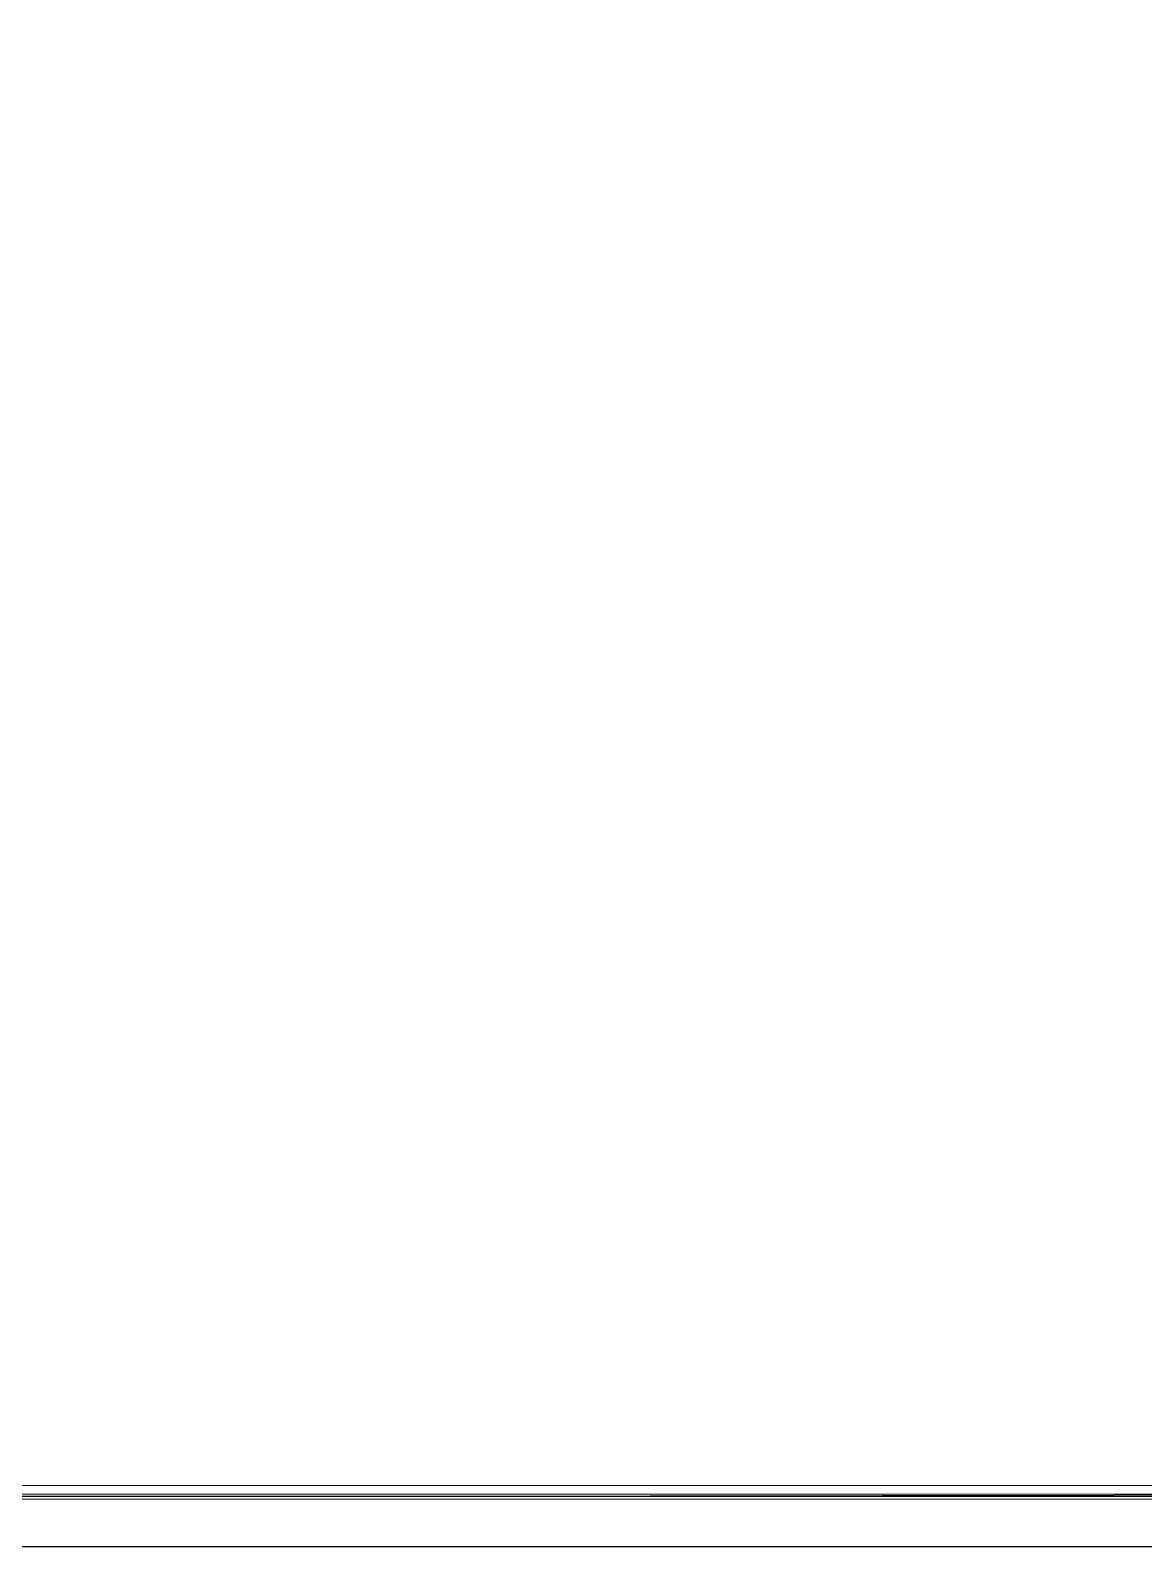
# Model space of a CAD drawing. Header units: inches. Extents: x 2 to 859, y 1 to 607.
# Drawn here: x 349.4 to 570.9, y 0.7 to 302.2 of the extents above; entities that cross this region are included whole.
import ezdxf

# ---------------------------------------------------------------- set-up
doc = ezdxf.new("R2010")
doc.units = ezdxf.units.IN
doc.header["$MEASUREMENT"] = 0
doc.layers.add('PDF_Geometry', color=7, linetype='Continuous', true_color=0x00b8b8)

msp = doc.modelspace()

# ---------------------------------------------------------------- linework, layer by layer
at = {"layer": 'PDF_Geometry', "color": 7, "lineweight": 25}
for points in [[(859.2, 3.5), (859.2, 0.72), (1.89, 0.72), (1.89, 607.38)], [(703.35, 10.67), (11.84, 10.67), (11.84, 597.43)]]:
    msp.add_lwpolyline(points, dxfattribs=at)
at = {"layer": 'PDF_Geometry', "color": 7, "lineweight": 0}
for points in [[(703.35, 12.88), (13.86, 12.88), (13.86, 596.19), (743.17, 596.19), (743.17, 210.07)], [(12.36, 11.19), (11.32, 10.15), (703.35, 11.14)], [(11.32, 10.15), (703.35, 11.14)], [(703.35, 10.15), (11.32, 10.15)], [(703.35, 11.19), (12.36, 11.19)]]:
    msp.add_lwpolyline(points, dxfattribs=at)

doc.saveas('drawing.dxf')
